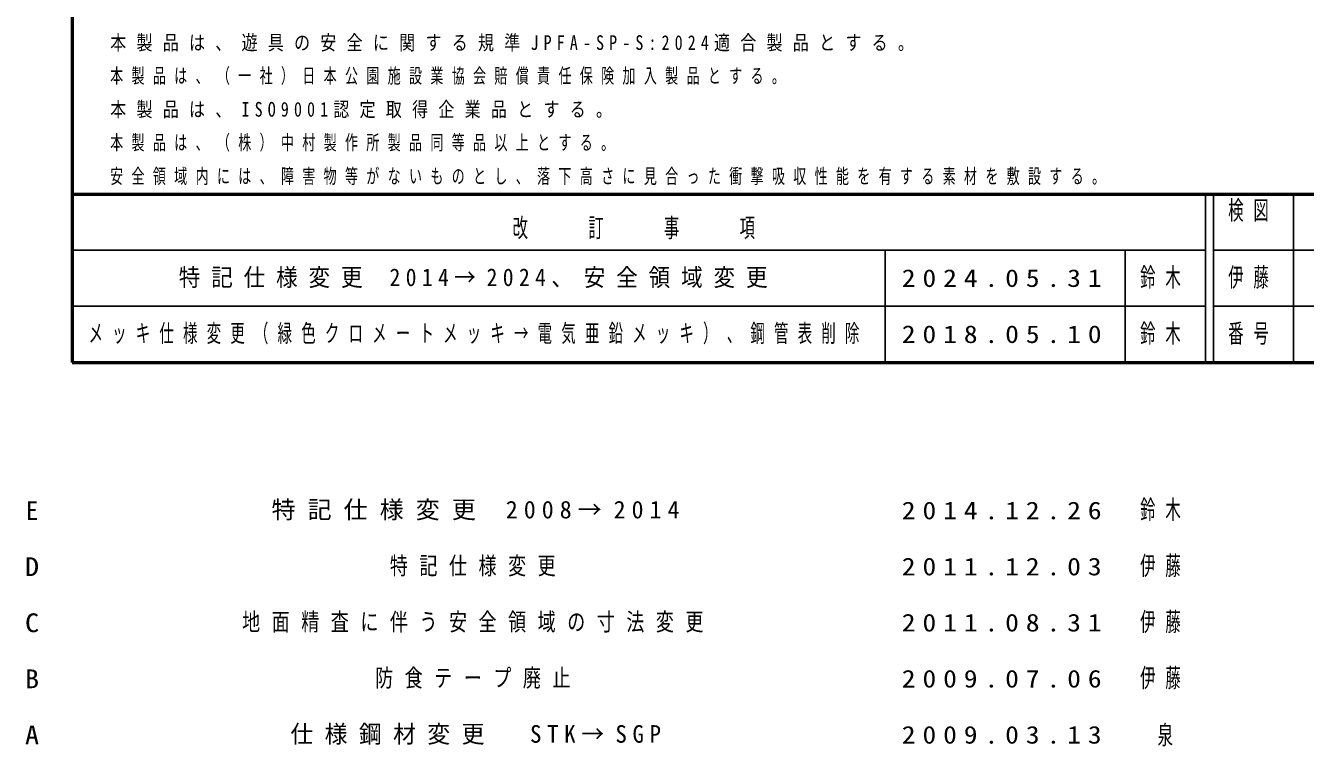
# Model space of a CAD drawing. Units: millimetres at full size; details may follow other scales. Extents: x -11724 to 0, y -1438 to 8010.
# Drawn here: x -11724 to -6930, y -1438 to 1261 of the extents above; entities that cross this region are included whole.
import ezdxf
from ezdxf.enums import TextEntityAlignment as Align

# ---------------------------------------------------------------- set-up
doc = ezdxf.new("R2010")
doc.units = ezdxf.units.MM
doc.layers.add('A3図枠', color=7, linetype='Continuous', lineweight=25)
doc.layers.add('補助', color=2, linetype='Continuous', lineweight=25)
doc.layers.add('図面プロファイル', color=7, linetype='Continuous')
doc.styles.add('ＭＳ ゴシック', font='')
doc.styles.get('ＭＳ ゴシック').set_extended_font_data('MS Gothic')

msp = doc.modelspace()

# ---------------------------------------------------------------- linework, layer by layer
at = {"layer": 'A3図枠', "lineweight": 50}
for p, q in [((-11550, 8010), (-11550, 0)), ((-11550, 630), (0, 630)), ((-11550, 0), (0, 0))]:
    msp.add_line(p, q, dxfattribs=at)
at = {"layer": 'A3図枠', "color": 211}
for p, q in [((-7305, 630), (-7305, 0)), ((-7275, 630), (-7275, 0)), ((-6975, 630), (-6975, 210)), ((-7275, 210), (0, 210))]:
    msp.add_line(p, q, dxfattribs=at)
at = {"layer": 'A3図枠'}
for p, q in [((-11550, 420), (-7305, 420)), ((-8505, 420), (-8505, 0)), ((-7605, 420), (-7605, 0)), ((-7275, 420), (-5625, 420)), ((-11550, 210), (-7305, 210)), ((-6975, 210), (-6975, 0))]:
    msp.add_line(p, q, dxfattribs=at)

# ---------------------------------------------------------------- texts
at = {"layer": 'A3図枠', "color": 4, "char_height": 70.38, "style": 'ＭＳ ゴシック'}
for s, insert, attachment_point in [('\\T1.64;\\W0.6;検図', (-7125, 605), 2), ('\\T1.64;\\W0.6;改\u3000\u3000訂\u3000\u3000事\u3000\u3000項', (-9427.5, 461), 8), ('\\T1.64;\\W0.6;番号', (-7125, 105), 5)]:
    msp.add_mtext(s, dxfattribs=dict(at, insert=insert, attachment_point=attachment_point))
at = {"layer": '図面プロファイル', "style": 'ＭＳ ゴシック'}
msp.add_text('E', height=70.38, dxfattribs=at).set_placement((-11700, -555), align=Align.MIDDLE_CENTER)
for s, width, p in [('D', 1.1, (-11700, -765)), ('C', 1.1, (-11700, -975)), ('B', 1.1, (-11700, -1185)), ('A', 1.1, (-11700, -1395)), ('泉', 0.6, (-7455, -1395))]:
    msp.add_text(s, height=70.38, dxfattribs=dict(at, width=width)).set_placement(p, align=Align.MIDDLE_CENTER)
at = {"layer": '図面プロファイル', "attachment_point": 5, "style": 'ＭＳ ゴシック'}
for s, insert, char_height in [('\\T1.5;\\W0.9;特記仕様変更\\~2014→2024、安全領域変更', (-10027.5, 315), 65.98), ('\\T1.5;\\W1.15;2024.05.31', (-8055, 315), 65.98), ('\\T1.64;\\W0.6;鈴木', (-7455, 315), 70.38), ('\\T1.64;\\W0.6;伊藤', (-7125, 315), 70.38), ('\\T1.64;\\W0.6;メッキ仕様変更（緑色クロメートメッキ→電気亜鉛メッキ）、鋼管表削除', (-10027.5, 105), 65.98), ('\\T1.64;\\W0.6;鈴木', (-7455, 105), 70.38), ('\\T1.5;\\W1.15;2018.05.10', (-8055, 105), 65.98), ('\\T1.5;特記仕様変更\\~2008→2014', (-10027.5, -555), 65.98), ('\\T1.5;\\W1.15;2014.12.26', (-8055, -555), 65.98), ('\\T1.64;\\W0.6;鈴木', (-7455, -555), 70.38), ('\\T1.64;\\W0.75;特記仕様変更', (-10027.5, -765), 65.98), ('\\T1.64;\\W0.6;伊藤', (-7455, -765), 70.38), ('\\T1.5;\\W1.15;2011.12.03', (-8055, -765), 65.98), ('\\T1.64;\\W0.75;地面精査に伴う安全領域の寸法変更', (-10027.5, -975), 65.98), ('\\T1.5;\\W1.15;2011.08.31', (-8055, -975), 65.98), ('\\T1.64;\\W0.6;伊藤', (-7455, -975), 70.38), ('\\T1.64;\\W0.75;防食テープ廃止', (-10027.5, -1185), 65.98), ('\\T1.64;\\W0.6;伊藤', (-7455, -1185), 70.38), ('\\T1.5;\\W1.15;2009.07.06', (-8055, -1185), 65.98), ('\\T1.5;\\W0.95;仕様鋼材変更\u3000STK→SGP', (-10027.5, -1395), 65.98), ('\\T1.5;\\W1.15;2009.03.13', (-8055, -1395), 65.98)]:
    msp.add_mtext(s, dxfattribs=dict(at, insert=insert, char_height=char_height))
at = {"layer": '補助', "char_height": 54.99, "attachment_point": 7, "style": 'ＭＳ ゴシック'}
for s, insert in [('\\T1.64;\\W0.8;本製品は、遊具の安全に関する規準JPFA-SP-S:2024適合製品とする。', (-11407.343, 1163.77)), ('\\T1.64;\\W0.65;本製品は、（一社）日本公園施設業協会賠償責任保険加入製品とする。', (-11407.343, 1038.77)), ('\\T1.64;\\W0.8;本製品は、ISO9001認定取得企業品とする。', (-11407.343, 913.77)), ('\\T1.64;\\W0.65;本製品は、（株）中村製作所製品同等品以上とする。', (-11407.343, 788.77)), ('\\T1.64;\\W0.65;安全領域内には、障害物等がないものとし、落下高さに見合った衝撃吸収性能を有する素材を敷設する。', (-11407.343, 663.77))]:
    msp.add_mtext(s, dxfattribs=dict(at, insert=insert))

doc.saveas('drawing.dxf')
